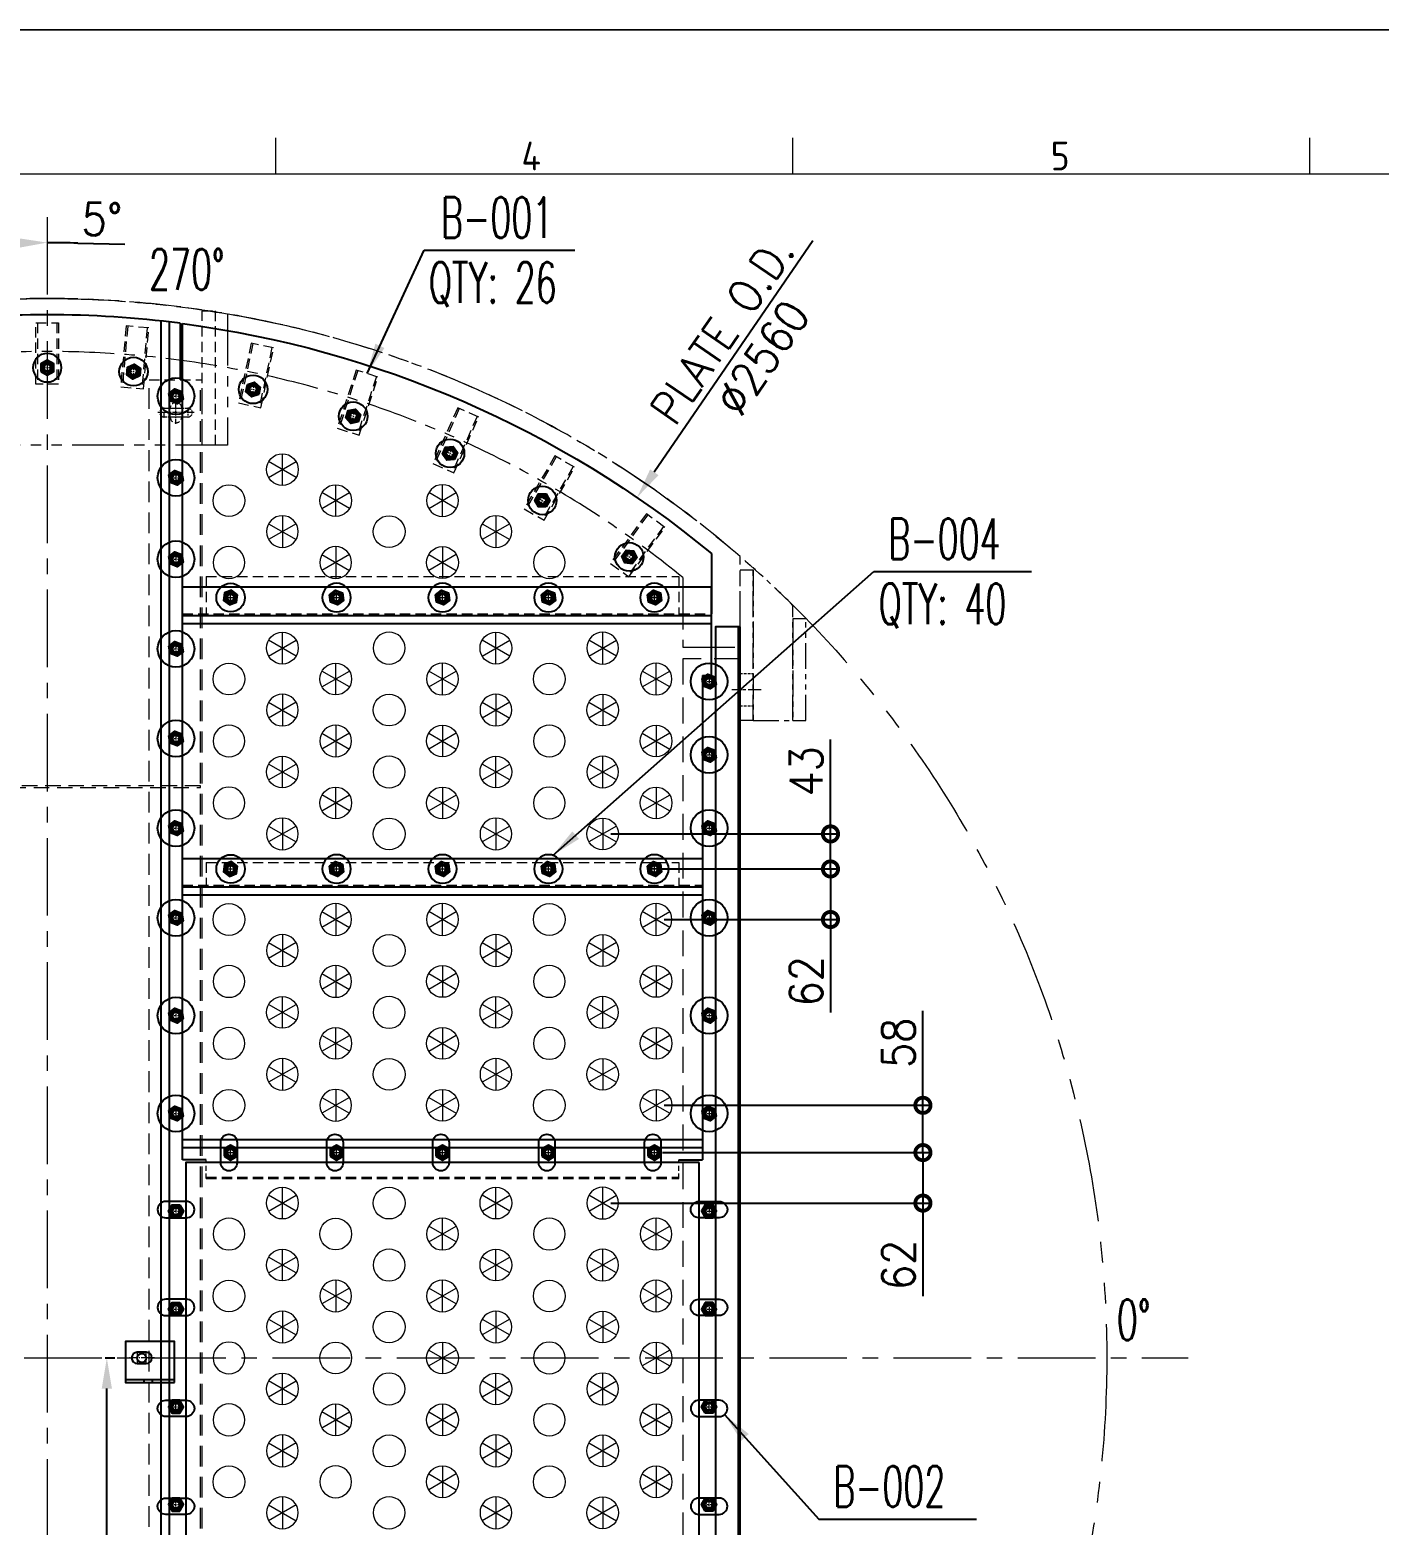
# Model space of a CAD drawing. Header units: inches. Extents: x -15980 to 45789, y -23276 to 2417.
# Drawn here: x 4047 to 5702, y -14754 to -12919 of the extents above; entities that cross this region are included whole.
import ezdxf
from ezdxf.enums import TextEntityAlignment as Align

# ---------------------------------------------------------------- set-up
doc = ezdxf.new("R2010")
doc.units = ezdxf.units.IN
doc.header["$MEASUREMENT"] = 0
for name, pattern in [('CENTER', [50.8, 31.75, -6.35, 6.35, -6.35]), ('CENTERX2', [101.6, 63.5, -12.7, 12.7, -12.7]), ('HIDDEN', [9.525, 6.35, -3.175]), ('HIDDENX2', [19.05, 12.7, -6.35]), ('PHANTOMX2', [127, 63.5, -12.7, 12.7, -12.7, 12.7, -12.7])]:
    doc.linetypes.add(name, pattern=pattern)
for name, color, linetype, lineweight in [('CADRE', 254, 'Continuous', 5), ('Center line', 181, 'CENTER', 5), ('CENTER LINES', 181, 'CENTERX2', 5), ('HATCH', 130, 'PHANTOMX2', 9), ('HIDDEN', 211, 'HIDDEN', 5), ('HIDDEN LINES', 211, 'HIDDENX2', 5), ('Plot Plan', 9, 'Continuous', 0), ('TEXT', 2, 'Continuous', 13)]:
    doc.layers.add(name, color=color, linetype=linetype, lineweight=lineweight)
doc.layers.add('dim', color=82, linetype='Continuous')
doc.styles.add('ISO Proportional', font='isocp.shx')
doc.styles.add('ROMANS', font='ROMANS.shx', dxfattribs={"width": 0.9, "bigfont": '@extfont2.shx'})
doc.dimstyles.new('1X25', dxfattribs={"dimscale": 25, "dimtxt": 1.6, "dimasz": 1.5, "dimexe": 0.4, "dimexo": 0.4, "dimgap": 0.4, "dimtad": 1, "dimdsep": 46, "dimtxsty": 'ROMANS', "dimcen": 0, "dimclrd": 256, "dimclre": 256, "dimclrt": 2, "dimadec": 0, "dimazin": 0, "dimtfac": 1, "dimtmove": 0, "dimatfit": 3, "dimfxl": 0.7, "dimlwd": -1, "dimlwe": -1, "dimarcsym": 1})

# ---------------------------------------------------------------- blocks, each defined once
blk = doc.blocks.new('A$C92300be3')
blk.add_lwpolyline([(520, 2257.5, -0.355757), (2080, 2257.5), (2080, 2172), (2150, 2172), (2150, 2283.6, 0.372217), (450, 2283.6), (450, 2172), (520, 2172), (520, 2257.5)], format="xyb")
blk = doc.blocks.new('A$C2abfb874')
at = {"ltscale": 0.5}
for p, q in [((1678.8, 633.2), (1678.8, 820.7)), ((1727.8, 633.2), (1727.8, 774.6)), ((1678.8, 633.2), (1727.8, 633.2))]:
    blk.add_line(p, q, dxfattribs=at)
for points in [[(1678.8, 633.2), (1662.8, 633.2), (1662.8, 818.2), (1678.8, 818.2)], [(1743.5, 758.2), (1727.8, 758.2), (1727.8, 633.2), (1743.5, 633.2)]]:
    blk.add_lwpolyline(points, close=True, dxfattribs=at)
blk.add_arc((812.8, -148.8), 1300, 45.2636, 48.2291, dxfattribs=at)
at = {"layer": 'Center line', "ltscale": 0.5}
blk.add_line((1688.8, 671.2), (1652.8, 671.2), dxfattribs=at)
at = {"layer": 'HIDDEN', "ltscale": 0.5}
for p, q in [((1662.8, 691.2), (1678.8, 691.2)), ((1662.8, 651.2), (1678.8, 651.2))]:
    blk.add_line(p, q, dxfattribs=at)
blk = doc.blocks.new('A$C141e7d13')
at = {"ltscale": 2}
for name, p in [('A$C92300be3', (0, 0)), ('A$C2abfb874', (487.2, 1448.8))]:
    blk.add_blockref(name, p, dxfattribs=at)
at = {"ltscale": 2, "xscale": -1}
blk.add_blockref('A$C2abfb874', (2112.8, 1448.8), dxfattribs=at)
blk = doc.blocks.new('A$C8f29f892')
at = {"ltscale": 0.1}
blk.add_lwpolyline([(36.7, 0), (7.7, 0, -1), (7.7, 11), (36.7, 11, -1)], format="xyb", close=True, dxfattribs=at)
at = {"layer": 'Center line', "ltscale": 0.2}
for p, q in [((0, 5.5), (44.3, 5.5)), ((7.7, 0), (7.7, 11)), ((36.7, 11), (36.7, 0))]:
    blk.add_line(p, q, dxfattribs=at)
blk = doc.blocks.new('A$C70352fb5')
at = {"layer": 'HIDDEN', "ltscale": 2}
blk.add_lwpolyline([(0, 165), (16, 165), (16, 0), (0, 0)], close=True, dxfattribs=at)
blk = doc.blocks.new('A$C492ec55c')
blk.add_lwpolyline([(1521, 18.9), (1521, 180), (1079, 180), (1079, 18.9, 0.085623)], format="xyb", close=True)
for name, p in [('A$C70352fb5', (1094, 15)), ('A$C8f29f892', (1119.8, 134.5))]:
    blk.add_blockref(name, p)
at = {"xscale": -1}
for name, p in [('A$C70352fb5', (1506, 15)), ('A$C8f29f892', (1480.2, 134.5))]:
    blk.add_blockref(name, p, dxfattribs=at)
blk = doc.blocks.new('A$C1138f5bf')
blk.add_blockref('A$C141e7d13', (0, 0))
at = {"xscale": -1, "rotation": 180}
blk.add_blockref('A$C492ec55c', (0, 2600), dxfattribs=at)
blk = doc.blocks.new('A$Cd132a1cb')
at = {"ltscale": 3}
blk.add_lwpolyline([(0, 2), (376, 2), (376, 0), (0, 0)], close=True, dxfattribs=at)
blk = doc.blocks.new('A$Cee575e1b')
blk.add_circle((7.5, 7.5), 5.5)
at = {"layer": 'Center line', "ltscale": 0.1}
for p, q in [((15, 7.5), (0, 7.5)), ((7.5, 15), (7.5, 0))]:
    blk.add_line(p, q, dxfattribs=at)
blk = doc.blocks.new('A$C2ccb66f0')
blk.add_circle((5.5, 5.5), 5.5)
blk = doc.blocks.new('A$C7d9c7b1b')
for p, q in [((1420, 7.7), (1420, 2552.3)), ((1430, 8.8), (1430, 2551.2)), ((1443, 2549.6), (1443, 2480))]:
    blk.add_line(p, q)
blk.add_circle((1396, 1280), 5.5)
blk.add_arc((1280, 1280), 1280, 82.6839, 97.3161)
at = {"layer": 'Center line', "ltscale": 0.2}
for p, q in [((1431, 2445.5), (1445, 2445.5)), ((1438, 2426.1), (1438, 2453.9)), ((1445, 2434.5), (1431, 2434.5))]:
    blk.add_line(p, q, dxfattribs=at)
at = {"layer": 'HIDDEN LINES', "ltscale": 2}
for p, q in [((1405, 6.1), (1405, 2480)), ((1468, 80), (1468, 2480)), ((1470, 80), (1470, 2480))]:
    blk.add_line(p, q, dxfattribs=at)
at = {"layer": 'HIDDEN LINES'}
blk.add_line((1405, 2480), (1470, 2480), dxfattribs=at)
at = {"layer": 'HIDDEN LINES', "ltscale": 0.5}
blk.add_lwpolyline([(1431, 2445.5, -1), (1445, 2445.5), (1445, 2434.5, -1), (1431, 2434.5)], format="xyb", close=True, dxfattribs=at)
blk.add_blockref('A$C2ccb66f0', (1274.5, 2489.5))
at = {"xscale": -1, "rotation": 355}
blk.add_blockref('A$C2ccb66f0', (1390.9, 2484.4), dxfattribs=at)
at = {"xscale": -1}
for p in [(1445.5, 2452.5), (1445.5, 2352.5), (1445.5, 2252.5), (1445.5, 2142.5), (1445.5, 2032.5), (1445.5, 1922.5), (1445.5, 1812.5), (1445.5, 1692.5), (1445.5, 1572.5), (1445.5, 1452.5), (1445.5, 1332.5)]:
    blk.add_blockref('A$Cee575e1b', p, dxfattribs=at)
at = {"rotation": 180}
for p in [(1445.5, 1227.5), (1445.5, 1107.5)]:
    blk.add_blockref('A$Cee575e1b', p, dxfattribs=at)
at = {"layer": 'HIDDEN', "xscale": -1, "rotation": 180}
blk.add_blockref('A$Cd132a1cb', (1092, 1982), dxfattribs=at)
blk = doc.blocks.new('A$C0b408d54')
blk.add_lwpolyline([(0, 480), (630, 480), (630, 0), (0, 0)], close=True)
blk = doc.blocks.new('A$C6a3627fe')
blk.add_circle((6.1, 6.1), 5.5)
at = {"layer": 'CENTER LINES'}
for p, q in [((0, 6.1), (12.1, 6.1)), ((6.1, 0), (6.1, 12.1))]:
    blk.add_line(p, q, dxfattribs=at)
blk = doc.blocks.new('A$C4fba82f2')
for p, q in [((638, 358), (0, 358)), ((638, 348.1), (0, 348.1)), ((638, 48), (0, 48)), ((638, 38.1), (0, 38.1)), ((29, 23), (0, 23)), ((609, 23), (638, 23))]:
    blk.add_line(p, q)
blk.add_lwpolyline([(638, 23), (638, 393), (0, 393), (0, 23)])
at = {"layer": 'HIDDEN LINES', "ltscale": 0.5}
for p, q in [((29, 0), (29, 23)), ((609, 0), (609, 23))]:
    blk.add_line(p, q, dxfattribs=at)
at = {"layer": 'HIDDEN LINES'}
for p, q in [((609, 2), (29, 2)), ((609, 0), (29, 0)), ((609, 0), (609, 3))]:
    blk.add_line(p, q, dxfattribs=at)
blk.add_blockref('A$C6a3627fe', (53, 374))
at = {"xscale": -1}
for p in [(195.1, 374), (325.1, 374), (455.1, 374), (585.1, 374), (65.1, 26), (195.1, 26), (325.1, 26), (455.1, 26), (585.1, 26)]:
    blk.add_blockref('A$C6a3627fe', p, dxfattribs=at)
blk = doc.blocks.new('A$C6dbf9a00')
for p, q in [((-11, 259.5), (-11, 368)), ((638, 333), (-11, 333)), ((638, 323.1), (-11, 323.1)), ((0, 259.5), (-11, 259.5))]:
    blk.add_line(p, q)
for points in [[(638, 2), (638, 368), (-11, 368)], [(0, 259.5), (0, 2)]]:
    blk.add_lwpolyline(points)
at = {"layer": 'HIDDEN LINES'}
for p, q in [((29, 30), (29, 0)), ((609, 30), (29, 30)), ((609, 30), (609, 0)), ((638, 2), (0, 2)), ((609, 0), (29, 0))]:
    blk.add_line(p, q, dxfattribs=at)
blk.add_blockref('A$C6a3627fe', (53, 348.9))
at = {"xscale": -1}
for p in [(195.1, 348.9), (325.1, 348.9), (455.1, 348.9), (585.1, 348.9), (65.1, 16), (195.1, 16), (325.1, 16), (455.1, 16), (585.1, 16)]:
    blk.add_blockref('A$C6a3627fe', p, dxfattribs=at)
blk = doc.blocks.new('A$C6bf44817')
for p, q in [((943.1, 172.1), (943.1, 528.3)), ((294.1, 246.1), (294.1, 172.1))]:
    blk.add_line(p, q)
blk.add_arc((1109.1, -740.9), 1280, 97.4515, 129.5476)
at = {"layer": 'HIDDEN LINES'}
for p, q in [((914.1, 218.1), (334.1, 218.1)), ((334.1, 218.1), (334.1, 170.1)), ((914.1, 218.1), (914.1, 170.1)), ((943.1, 172.1), (294.1, 172.1)), ((914.1, 170.1), (334.1, 170.1))]:
    blk.add_line(p, q, dxfattribs=at)
for p, rotation in [((852.3, 441), 12), ((730.2, 407.7), 18.00000000000001), ((612.2, 361.8), 24.00000000000002), ((499.6, 303.8), 30.00000000000003), ((393.8, 234.3), 36.00000000000001)]:
    blk.add_blockref('A$C2ccb66f0', p, dxfattribs=dict(rotation=rotation))
at = {"xscale": -1}
for p in [(370.2, 186), (500.2, 186), (630.2, 186), (760.2, 186), (890.2, 186)]:
    blk.add_blockref('A$C6a3627fe', p, dxfattribs=at)
blk = doc.blocks.new('A$C3f851d6e')
at = {"layer": 'CENTER LINES'}
for p, q in [((723.6, 640.5), (731.6, 640.5)), ((723.6, -999.5), (731.6, -999.5))]:
    blk.add_line(p, q, dxfattribs=at)
at = {"layer": 'HIDDEN', "ltscale": 5}
blk.add_line((728.6, -1037.5), (728.6, 678.5), dxfattribs=at)
blk.add_lwpolyline([(726.6, 678.5), (796.6, 678.5), (796.6, -1037.5), (726.6, -1037.5)], close=True, dxfattribs=at)
at = {"layer": 'HIDDEN LINES'}
for p, q in [((726.6, 647.5), (728.6, 647.5)), ((726.6, 633.5), (728.6, 633.5)), ((726.6, -992.5), (728.6, -992.5)), ((726.6, -1006.5), (728.6, -1006.5))]:
    blk.add_line(p, q, dxfattribs=at)
for p in [(757.1, 643), (757.1, 553), (757.1, 463), (757.1, 353), (757.1, 233), (757.1, 113), (757.1, -7), (757.1, -127)]:
    blk.add_blockref('A$Cee575e1b', p)
at = {"xscale": -1, "rotation": 180}
for p in [(757.1, -232), (757.1, -352), (757.1, -472), (757.1, -592), (757.1, -712), (757.1, -822), (757.1, -912), (757.1, -1002)]:
    blk.add_blockref('A$Cee575e1b', p, dxfattribs=at)
blk = doc.blocks.new('A$C91e3882d')
at = {"ltscale": 5}
blk.add_line((5, 0), (5, 1794), dxfattribs=at)
blk.add_lwpolyline([(3, 1794), (33, 1794), (33, 0), (3, 0)], close=True, dxfattribs=at)
at = {"layer": 'CENTER LINES'}
for p, q in [((0, 1717), (8, 1717)), ((0, 77), (8, 77))]:
    blk.add_line(p, q, dxfattribs=at)
at = {"layer": 'HIDDEN LINES'}
for p, q in [((3, 1724), (5, 1724)), ((3, 1710), (5, 1710)), ((3, 84), (5, 84)), ((3, 70), (5, 70))]:
    blk.add_line(p, q, dxfattribs=at)
blk = doc.blocks.new('A$Caf3e39af')
blk.add_blockref('A$C7d9c7b1b', (0, 0))
at = {"xscale": -1}
for name, p in [('A$C6bf44817', (2389.1, 2020.9)), ('A$C6dbf9a00', (2084, 1858)), ('A$C91e3882d', (2133, 383)), ('A$C3f851d6e', (2856.6, 1459.5)), ('A$C4fba82f2', (2084, 1500)), ('A$C0b408d54', (2080, 1040))]:
    blk.add_blockref(name, p, dxfattribs=at)
blk = doc.blocks.new('A$C11cce40c')
at = {"layer": 'TEXT'}
blk.add_circle((19.5, 19.5), 19.5, dxfattribs=at)
blk = doc.blocks.new('A$Ce7f1c790')
at = {"layer": 'TEXT'}
for p, q in [((19.5, 39), (19.5, 0)), ((2.6, 29.2), (36.4, 9.7)), ((36.4, 29.2), (2.6, 9.7))]:
    blk.add_line(p, q, dxfattribs=at)
blk.add_circle((19.5, 19.5), 19.5, dxfattribs=at)
blk = doc.blocks.new('A$C5fb7b078')
at = {"rotation": 180}
for name, p in [('A$Ce7f1c790', (1074.5, 1319)), ('A$C11cce40c', (1009, 1281)), ('A$Ce7f1c790', (1140, 1281)), ('A$Ce7f1c790', (1074.5, 1100)), ('A$Ce7f1c790', (1336.5, 1100)), ('A$C11cce40c', (1009, 1062)), ('A$Ce7f1c790', (1140, 1062)), ('A$C11cce40c', (1402, 1062)), ('A$Ce7f1c790', (1074.5, 948)), ('A$Ce7f1c790', (1336.5, 948)), ('A$Ce7f1c790', (1140, 910)), ('A$C11cce40c', (1009, 767)), ('A$C11cce40c', (1402, 767)), ('A$Ce7f1c790', (1074.5, 653)), ('A$Ce7f1c790', (1336.5, 653)), ('A$Ce7f1c790', (1140, 615)), ('A$C11cce40c', (1009, 539)), ('A$C11cce40c', (1402, 539)), ('A$Ce7f1c790', (1074.5, 419)), ('A$Ce7f1c790', (1336.5, 419)), ('A$Ce7f1c790', (1074.5, 343)), ('A$Ce7f1c790', (1336.5, 343)), ('A$C11cce40c', (1009, 305)), ('A$C11cce40c', (1402, 305)), ('A$Ce7f1c790', (1074.5, 191)), ('A$Ce7f1c790', (1336.5, 191)), ('A$Ce7f1c790', (1140, 153)), ('A$C11cce40c', (1009, 77)), ('A$C11cce40c', (1402, 77))]:
    blk.add_blockref(name, p, dxfattribs=at)
at = {"xscale": -1, "rotation": 180}
for name, p in [('A$Ce7f1c790', (1232, 1281)), ('A$C11cce40c', (1166.5, 1100)), ('A$Ce7f1c790', (1428.5, 1100)), ('A$Ce7f1c790', (1232, 1062)), ('A$Ce7f1c790', (1494, 1062)), ('A$C11cce40c', (1166.5, 948)), ('A$Ce7f1c790', (1428.5, 948)), ('A$Ce7f1c790', (1232, 767)), ('A$Ce7f1c790', (1494, 767)), ('A$C11cce40c', (1166.5, 653)), ('A$Ce7f1c790', (1428.5, 653)), ('A$Ce7f1c790', (1428.5, 419)), ('A$Ce7f1c790', (1232, 381)), ('A$Ce7f1c790', (1494, 381)), ('A$C11cce40c', (1166.5, 343)), ('A$Ce7f1c790', (1428.5, 343)), ('A$Ce7f1c790', (1232, 305)), ('A$Ce7f1c790', (1494, 305)), ('A$C11cce40c', (1166.5, 191)), ('A$Ce7f1c790', (1428.5, 191)), ('A$C11cce40c', (1101, 77)), ('A$C11cce40c', (1166.5, 39))]:
    blk.add_blockref(name, p, dxfattribs=at)
at = {"xscale": -1}
for name, p in [('A$Ce7f1c790', (1074.5, 1204)), ('A$Ce7f1c790', (1336.5, 1204)), ('A$C11cce40c', (1009, 1166)), ('A$Ce7f1c790', (1140, 1166)), ('A$C11cce40c', (1402, 1166)), ('A$Ce7f1c790', (1074.5, 985)), ('A$Ce7f1c790', (1336.5, 985)), ('A$C11cce40c', (1009, 947)), ('A$Ce7f1c790', (1140, 947)), ('A$C11cce40c', (1402, 947)), ('A$C11cce40c', (1009, 871)), ('A$C11cce40c', (1402, 871)), ('A$Ce7f1c790', (1074.5, 833)), ('A$Ce7f1c790', (1336.5, 833)), ('A$Ce7f1c790', (1140, 728)), ('A$Ce7f1c790', (1074.5, 690)), ('A$Ce7f1c790', (1336.5, 690)), ('A$C11cce40c', (1009, 652)), ('A$Ce7f1c790', (1140, 652)), ('A$C11cce40c', (1402, 652)), ('A$C11cce40c', (1009, 576)), ('A$C11cce40c', (1402, 576)), ('A$Ce7f1c790', (1074.5, 538)), ('A$Ce7f1c790', (1336.5, 538)), ('A$Ce7f1c790', (1140, 500)), ('A$C11cce40c', (1009, 342)), ('A$C11cce40c', (1402, 342)), ('A$Ce7f1c790', (1140, 266)), ('A$Ce7f1c790', (1074.5, 228)), ('A$Ce7f1c790', (1336.5, 228)), ('A$C11cce40c', (1009, 190)), ('A$C11cce40c', (1402, 190)), ('A$C11cce40c', (1009, 114)), ('A$C11cce40c', (1402, 114)), ('A$Ce7f1c790', (1074.5, 76)), ('A$Ce7f1c790', (1336.5, 76)), ('A$Ce7f1c790', (1074.5, 0)), ('A$Ce7f1c790', (1336.5, 0))]:
    blk.add_blockref(name, p, dxfattribs=at)
for name, p in [('A$C11cce40c', (1166.5, 1204)), ('A$Ce7f1c790', (1232, 1166)), ('A$C11cce40c', (1166.5, 985)), ('A$Ce7f1c790', (1428.5, 985)), ('A$Ce7f1c790', (1232, 947)), ('A$Ce7f1c790', (1494, 947)), ('A$Ce7f1c790', (1232, 871)), ('A$Ce7f1c790', (1494, 871)), ('A$C11cce40c', (1166.5, 833)), ('A$Ce7f1c790', (1428.5, 833)), ('A$C11cce40c', (1166.5, 690)), ('A$Ce7f1c790', (1428.5, 690)), ('A$Ce7f1c790', (1232, 652)), ('A$Ce7f1c790', (1494, 652)), ('A$Ce7f1c790', (1232, 576)), ('A$Ce7f1c790', (1494, 576)), ('A$C11cce40c', (1166.5, 538)), ('A$Ce7f1c790', (1428.5, 538)), ('A$Ce7f1c790', (1232, 500)), ('A$Ce7f1c790', (1494, 500)), ('A$C11cce40c', (1166.5, 380)), ('A$C11cce40c', (1101, 342)), ('A$C11cce40c', (1166.5, 228)), ('A$Ce7f1c790', (1428.5, 228)), ('A$C11cce40c', (1101, 190)), ('A$Ce7f1c790', (1232, 190)), ('A$Ce7f1c790', (1494, 190)), ('A$Ce7f1c790', (1232, 114)), ('A$Ce7f1c790', (1494, 114)), ('A$C11cce40c', (1166.5, 76)), ('A$Ce7f1c790', (1428.5, 76)), ('A$Ce7f1c790', (1232, 38)), ('A$Ce7f1c790', (1494, 38)), ('A$Ce7f1c790', (1428.5, 0))]:
    blk.add_blockref(name, p)
blk = doc.blocks.new('A$C25e64056')
blk.add_lwpolyline([(11.6, 0, -1), (11.6, 14), (22.6, 14, -1), (22.6, 0)], format="xyb", close=True)
at = {"layer": 'Center line', "ltscale": 0.2}
for p, q in [((1.5, 7), (32.6, 7)), ((11.6, 0), (11.6, 14)), ((22.6, 14), (22.6, 0))]:
    blk.add_line(p, q, dxfattribs=at)
blk = doc.blocks.new('A$Cea60fde7')
for p, q in [((60, 47), (0, 47)), ((23, 50), (23, 47)), ((33, 50), (33, 47))]:
    blk.add_line(p, q)
blk.add_lwpolyline([(60, 50), (60, 0), (0, 0), (0, 50)], close=True)
at = {"rotation": 180}
blk.add_blockref('A$C25e64056', (37.1, 27), dxfattribs=at)
blk = doc.blocks.new('A$C6a1ac27a')
at = {"color": 2, "transparency": 33554585}
blk.add_lwpolyline([(26.1, 21), (18.8, 26.6), (10.2, 23.2), (8.9, 14), (16.2, 8.4), (24.8, 11.8)], close=True, dxfattribs=at)
at = {"ltscale": 0.5, "transparency": 33554585}
blk.add_circle((17.5, 17.5), 17.5, dxfattribs=at)
at = {"color": 2, "transparency": 33554585}
for radius in [7.3, 4.19]:
    blk.add_circle((17.5, 17.5), radius, dxfattribs=at)
at = {"layer": 'HATCH', "transparency": 33554585}
blk.add_arc((17.5, 17.5), 5, 11.9506, 281.9506, dxfattribs=at)
blk = doc.blocks.new('A$C06B83E83')
at = {"color": 2, "transparency": 33554585}
blk.add_lwpolyline([(31.1, 19), (23.8, 13.4), (15.2, 16.8), (13.9, 26), (21.2, 31.6), (29.8, 28.2)], close=True, dxfattribs=at)
at = {"ltscale": 0.5, "transparency": 33554585}
blk.add_circle((22.5, 22.5), 22.5, dxfattribs=at)
at = {"color": 2, "transparency": 33554585}
for radius in [7.3, 4.19]:
    blk.add_circle((22.5, 22.5), radius, dxfattribs=at)
at = {"layer": 'HATCH', "transparency": 33554585}
blk.add_arc((22.5, 22.5), 5, 78.0497, 348.0497, dxfattribs=at)
blk = doc.blocks.new('A$C180E2B9A')
at = {"transparency": 33554585}
blk.add_lwpolyline([(10, 0, -1), (10, 20), (35, 20, -1), (35, 0), (10, 0)], format="xyb", dxfattribs=at)
at = {"color": 2, "transparency": 33554585}
blk.add_lwpolyline([(27.1, 4), (31.7, 12), (27.1, 20), (17.9, 20), (13.3, 12), (17.9, 4)], close=True, dxfattribs=at)
for radius in [7.3, 4.19]:
    blk.add_circle((22.5, 12), radius, dxfattribs=at)
at = {"layer": 'HATCH', "transparency": 33554585}
blk.add_arc((22.5, 12), 5, 290, 200, dxfattribs=at)
blk = doc.blocks.new('A$C9178737d')
at = {"color": 2, "transparency": 33554559}
blk.add_lwpolyline([(25.5, 15.4), (17.5, 10.8), (9.5, 15.4), (9.5, 24.6), (17.5, 29.2), (25.5, 24.6)], close=True, dxfattribs=at)
at = {"transparency": 33554559}
blk.add_circle((17.5, 20), 17.5, dxfattribs=at)
at = {"color": 2, "transparency": 33554559}
for radius in [7.3, 4.19]:
    blk.add_circle((17.5, 20), radius, dxfattribs=at)
at = {"layer": 'CENTER LINES', "linetype": 'CENTER', "ltscale": 0.2, "transparency": 33554559}
for p, q in [((9.4, 20), (25.6, 20)), ((17.5, 28.1), (17.5, 11.9))]:
    blk.add_line(p, q, dxfattribs=at)
at = {"layer": 'HATCH', "transparency": 33554559}
blk.add_arc((17.5, 20), 5, 70, 340, dxfattribs=at)
at = {"layer": 'HIDDEN', "linetype": 'HIDDEN', "ltscale": 2, "transparency": 33554559}
for p, q in [((31.5, 75), (3.5, 75)), ((3.5, 75), (3.5, 0)), ((5.5, 75), (5.5, 0)), ((29.5, 75), (29.5, 0)), ((31.5, 0), (31.5, 75)), ((3.5, 0), (31.5, 0))]:
    blk.add_line(p, q, dxfattribs=at)
at = {"layer": 'HIDDEN LINES', "linetype": 'HIDDEN', "ltscale": 0.5, "transparency": 33554559}
blk.add_circle((17.5, 20), 5.25, dxfattribs=at)
blk = doc.blocks.new('A$Cb9a4acbd')
at = {"xscale": -1, "rotation": 1.44700251780705e-09}
blk.add_blockref('A$C9178737d', (852, 2440.2), dxfattribs=at)
for p, rotation in [((921.2, 2437.1), 354.9999999996319), ((1065.8, 2417.7), 347.9999999998387), ((1187.1, 2387.1), 341.9999999998387), ((1304.6, 2344), 335.9999999998388), ((1416.8, 2288.8), 329.9999999998388), ((1522.7, 2222.2), 323.9999999998388)]:
    blk.add_blockref('A$C9178737d', p, dxfattribs=dict(rotation=rotation))
at = {"ltscale": 6}
for name, p, rotation in [('A$C06B83E83', (1015, 2447.7), 179.9996870075435), ('A$C06B83E83', (1015, 2347.7), 179.9996870075435), ('A$C06B83E83', (1015, 2247.7), 179.9996870075435), ('A$C06B83E83', (1015, 2137.7), 179.9996870075435), ('A$C06B83E83', (1669, 2097.7), 179.9996870075435), ('A$C06B83E83', (1015, 2027.7), 179.9996870075435), ('A$C06B83E83', (1669, 2007.7), 179.9996870075435), ('A$C06B83E83', (1015, 1917.7), 179.9996870075435), ('A$C06B83E83', (1669, 1917.7), 179.9996870075435), ('A$C06B83E83', (1015, 1807.7), 179.9996870075435), ('A$C06B83E83', (1669, 1807.7), 179.9996870075435), ('A$C06B83E83', (1015, 1687.7), 179.9996870075435), ('A$C06B83E83', (1669, 1687.7), 179.9996870075435), ('A$C06B83E83', (1015, 1567.7), 179.9996870075435), ('A$C06B83E83', (1669, 1567.7), 179.9996870075435), ('A$C180E2B9A', (1047.5, 1519.7), 270), ('A$C180E2B9A', (1177.5, 1519.7), 270), ('A$C180E2B9A', (1307.5, 1519.7), 270), ('A$C180E2B9A', (1437.5, 1519.7), 270), ('A$C180E2B9A', (1567.5, 1519.7), 270), ('A$C180E2B9A', (1669, 1437.2), 180), ('A$C180E2B9A', (1669, 1317.2), 180)]:
    blk.add_blockref(name, p, dxfattribs=dict(at, rotation=rotation))
for p in [(1042, 2160.7), (1042, 1827.7)]:
    blk.add_blockref('A$C6a1ac27a', p)
at = {"xscale": -1}
for p in [(1207, 2160.7), (1337, 2160.7), (1467, 2160.7), (1597, 2160.7), (1207, 1827.7), (1337, 1827.7), (1467, 1827.7), (1597, 1827.7)]:
    blk.add_blockref('A$C6a1ac27a', p, dxfattribs=at)
at = {"ltscale": 6, "xscale": -1, "rotation": 180}
for p in [(970, 1437.2), (970, 1317.2)]:
    blk.add_blockref('A$C180E2B9A', p, dxfattribs=at)
at = {"ltscale": 6}
for p in [(970, 1173.2), (970, 1053.2)]:
    blk.add_blockref('A$C180E2B9A', p, dxfattribs=at)
at = {"ltscale": 6, "xscale": -1}
for p in [(1669, 1173.2), (1669, 1053.2)]:
    blk.add_blockref('A$C180E2B9A', p, dxfattribs=at)
blk = doc.blocks.new('*D467')
at = {"layer": 'Defpoints', "color": 0, "transparency": 16777216}
for p in [(4129.1, -14548.6), (4141.2, -14548.6), (4166, -15248.6)]:
    blk.add_point(p, dxfattribs=at)
at = {"layer": 'dim', "transparency": 16777216}
for p, q in [((4139.1, -14548.6), (4151.2, -14548.6)), ((4141.2, -15211.1), (4141.2, -14586.1)), ((4156, -15248.6), (4131.2, -15248.6))]:
    blk.add_line(p, q, dxfattribs=at)
for points in [[(4135, -14586.1), (4147.5, -14586.1), (4141.2, -14548.6)], [(4135, -15211.1), (4147.5, -15211.1), (4141.2, -15248.6)]]:
    blk.add_solid(points, dxfattribs=at)
at = {"layer": 'dim', "color": 2, "transparency": 16777216, "insert": (4111.2, -14898.6), "char_height": 40, "attachment_point": 5, "rotation": 90, "style": 'ROMANS'}
blk.add_mtext('700', dxfattribs=at)
blk = doc.blocks.new('_DotSmall')
at = {"color": 0, "linetype": 'ByBlock', "const_width": 0.5}
blk.add_lwpolyline([(-0.0625, 0, 1), (0.0625, 0, 1)], format="xyb", close=True, dxfattribs=at)
blk = doc.blocks.new('*D474')
at = {"layer": 'Defpoints', "color": 0, "transparency": 16777216}
for p in [(4813.1, -14296.6), (4749.6, -14358.6), (5142.5, -14358.6)]:
    blk.add_point(p, dxfattribs=at)
at = {"layer": 'dim', "transparency": 16777216}
for p, q in [((4823.1, -14296.6), (5152.5, -14296.6)), ((5142.5, -14296.6), (5142.5, -14358.6)), ((4759.6, -14358.6), (5152.5, -14358.6)), ((5142.5, -14358.6), (5142.5, -14472.7))]:
    blk.add_line(p, q, dxfattribs=at)
at = {"layer": 'dim', "transparency": 16777216, "xscale": 37.5, "yscale": 37.5, "zscale": 37.5}
for p, rotation in [((5142.5, -14296.6), 90), ((5142.5, -14358.6), 270)]:
    blk.add_blockref('_DotSmall', p, dxfattribs=dict(at, rotation=rotation))
at = {"layer": 'dim', "color": 2, "transparency": 16777216, "insert": (5112.5, -14434.4), "char_height": 40, "attachment_point": 5, "rotation": 90, "style": 'ROMANS'}
blk.add_mtext('62', dxfattribs=at)
blk = doc.blocks.new('*D475')
at = {"layer": 'Defpoints', "color": 0, "transparency": 16777216}
for p in [(4815.1, -14238.6), (5142.5, -14238.6), (4813.1, -14296.6)]:
    blk.add_point(p, dxfattribs=at)
at = {"layer": 'dim', "transparency": 16777216}
for p, q in [((5142.5, -14238.6), (5142.5, -14122.8)), ((4825.1, -14238.6), (5152.5, -14238.6)), ((5142.5, -14296.6), (5142.5, -14238.6)), ((4823.1, -14296.6), (5152.5, -14296.6))]:
    blk.add_line(p, q, dxfattribs=at)
at = {"layer": 'dim', "transparency": 16777216, "xscale": 37.5, "yscale": 37.5, "zscale": 37.5}
for p, rotation in [((5142.5, -14238.6), 90), ((5142.5, -14296.6), 270)]:
    blk.add_blockref('_DotSmall', p, dxfattribs=dict(at, rotation=rotation))
at = {"layer": 'dim', "color": 2, "transparency": 16777216, "insert": (5112.5, -14161.9), "char_height": 40, "attachment_point": 5, "rotation": 90, "style": 'ROMANS'}
blk.add_mtext('58', dxfattribs=at)
blk = doc.blocks.new('*D476')
at = {"layer": 'Defpoints', "color": 0, "transparency": 16777216}
for p in [(4813.1, -13948.6), (4815.1, -14010.6), (5029.1, -14010.6)]:
    blk.add_point(p, dxfattribs=at)
at = {"layer": 'dim', "transparency": 16777216}
for p, q in [((4823.1, -13948.6), (5039.1, -13948.6)), ((5029.1, -13948.6), (5029.1, -14010.6)), ((4825.1, -14010.6), (5039.1, -14010.6)), ((5029.1, -14010.6), (5029.1, -14124.7))]:
    blk.add_line(p, q, dxfattribs=at)
at = {"layer": 'dim', "transparency": 16777216, "xscale": 37.5, "yscale": 37.5, "zscale": 37.5}
for p, rotation in [((5029.1, -13948.6), 90), ((5029.1, -14010.6), 270)]:
    blk.add_blockref('_DotSmall', p, dxfattribs=dict(at, rotation=rotation))
at = {"layer": 'dim', "color": 2, "transparency": 16777216, "insert": (4999.1, -14086.4), "char_height": 40, "attachment_point": 5, "rotation": 90, "style": 'ROMANS'}
blk.add_mtext('62', dxfattribs=at)
blk = doc.blocks.new('*D477')
at = {"layer": 'Defpoints', "color": 0, "transparency": 16777216}
for p in [(4749.6, -13905.6), (5029.1, -13905.6), (4813.1, -13948.6)]:
    blk.add_point(p, dxfattribs=at)
at = {"layer": 'dim', "transparency": 16777216}
for p, q in [((5029.1, -13905.6), (5029.1, -13789.8)), ((4759.6, -13905.6), (5039.1, -13905.6)), ((5029.1, -13948.6), (5029.1, -13905.6)), ((4823.1, -13948.6), (5039.1, -13948.6))]:
    blk.add_line(p, q, dxfattribs=at)
at = {"layer": 'dim', "transparency": 16777216, "xscale": 37.5, "yscale": 37.5, "zscale": 37.5}
for p, rotation in [((5029.1, -13905.6), 90), ((5029.1, -13948.6), 270)]:
    blk.add_blockref('_DotSmall', p, dxfattribs=dict(at, rotation=rotation))
at = {"layer": 'dim', "color": 2, "transparency": 16777216, "insert": (4999.1, -13828.9), "char_height": 40, "attachment_point": 5, "rotation": 90, "style": 'ROMANS'}
blk.add_mtext('43', dxfattribs=at)
blk = doc.blocks.new('*D483')
at = {"layer": 'Defpoints', "color": 0, "transparency": 16777216}
for p in [(4068.1, -13148.6), (3988.5, -13182.4), (3961.5, -13330.2), (3962.9, -13346.3), (4068.1, -16039.1)]:
    blk.add_point(p, dxfattribs=at)
at = {"layer": 'dim', "transparency": 16777216}
for p, q in [((3960.6, -13320.2), (3947.9, -13175.3)), ((4105.6, -13180.6), (4163.3, -13182.1))]:
    blk.add_line(p, q, dxfattribs=at)
for start, end in [(91.57, 93.43), (88.43, 90)]:
    blk.add_arc((4068.1, -14548.6), 1368.5, start, end, dxfattribs=at)
for points in [[(3986.7, -13188.7), (3985.7, -13176.3), (3948.8, -13185.3)], [(4030.5, -13174.3), (4030.7, -13186.8), (4068.1, -13180)]]:
    blk.add_solid(points, dxfattribs=at)
at = {"layer": 'dim', "color": 2, "transparency": 16777216, "insert": (4135.2, -13151.4), "char_height": 40, "attachment_point": 5, "rotation": 358.43, "style": 'ROMANS'}
blk.add_mtext('5°', dxfattribs=at)
blk = doc.blocks.new('*D486')
at = {"layer": 'Defpoints', "color": 0, "transparency": 16777216}
for p in [(4791.7, -13492.8), (3344.4, -15604.4)]:
    blk.add_point(p, dxfattribs=at)
at = {"layer": 'dim', "transparency": 16777216}
blk.add_line((5007.4, -13178), (4812.9, -13461.8), dxfattribs=at)
blk.add_solid([(4807.8, -13458.3), (4818.1, -13465.4), (4791.7, -13492.8)], dxfattribs=at)
at = {"layer": 'dim', "color": 2, "transparency": 16777216, "char_height": 40, "attachment_point": 5, "rotation": 55.5742, "style": 'ROMANS'}
for s, insert in [('PLATE O.D.', (4896.1, -13287.4)), ('∅2560', (4945.6, -13321.3))]:
    blk.add_mtext(s, dxfattribs=dict(at, insert=insert))
blk = doc.blocks.new('*D563')
at = {"layer": 'Defpoints', "color": 0, "transparency": 16777216}
for p in [(3147.8, -13630.4), (4988.3, -15466.8)]:
    blk.add_point(p, dxfattribs=at)
at = {"layer": 'dim', "transparency": 16777216}
blk.add_line((2888.8, -13371.9), (3121.3, -13603.9), dxfattribs=at)
blk.add_solid([(3125.7, -13599.4), (3116.9, -13608.3), (3147.8, -13630.4)], dxfattribs=at)
at = {"layer": 'dim', "color": 2, "transparency": 16777216, "char_height": 40, "attachment_point": 5, "rotation": 315.0632, "style": 'ROMANS'}
for s, insert in [('SHELL I.D.', (3013, -13453.4)), ('∅2600', (2970.6, -13495.9))]:
    blk.add_mtext(s, dxfattribs=dict(at, insert=insert))
blk = doc.blocks.new('A$Ceb6babff')
at = {"layer": 'CADRE', "color": 2}
for p, q in [((2079.2, 7291.7), (2079.2, 7247.5)), ((2713.4, 7291.7), (2713.4, 7247.5)), ((3347.5, 7291.7), (3347.5, 7247.5))]:
    blk.add_line(p, q, dxfattribs=at)
at = {"layer": 'CADRE', "color": 8}
blk.add_lwpolyline([(0, 0), (10500, 0), (10500, 7424.2), (0, 7424.2)], close=True, dxfattribs=at)
at = {"layer": 'CADRE', "color": 4}
blk.add_lwpolyline([(176.8, 7247.5), (10323.2, 7247.5), (10323.2, 176.8), (176.8, 176.8)], close=True, dxfattribs=at)
at = {"layer": 'Plot Plan', "linetype": 'ByBlock'}
blk.add_lwpolyline([(10500, 0), (0, 0), (0, 7424.2), (10500, 7424.2)], close=True, dxfattribs=at)
at = {"layer": 'CADRE', "color": 2, "style": 'ISO Proportional'}
for s, p in [('4', (2392.8, 7269.6)), ('5', (3041.8, 7269.6))]:
    blk.add_text(s, height=35.4, dxfattribs=at).set_placement(p, align=Align.MIDDLE)

msp = doc.modelspace()

# ---------------------------------------------------------------- linework, layer by layer
at = {"layer": 'Center line', "ltscale": 3}
for p, q in [((4068.078, -13148.582), (4068.078, -15948.582)), ((2668.078, -14548.582), (5468.078, -14548.582))]:
    msp.add_line(p, q, dxfattribs=at)
at = {"layer": 'HATCH', "ltscale": 2}
msp.add_circle((4068.078, -14548.582), 1300, dxfattribs=at)

# ---------------------------------------------------------------- block references
for name, p in [('A$Ceb6babff', (2269.117, -20343.245)), ('A$Caf3e39af', (2788.078, -15828.582)), ('A$Cb9a4acbd', (3233.578, -15793.741)), ('A$C5fb7b078', (3301.578, -14758.082))]:
    msp.add_blockref(name, p)
at = {"xscale": -1, "rotation": 180}
msp.add_blockref('A$Cea60fde7', (4164.078, -14528.582), dxfattribs=at)
at = {"layer": 'HATCH', "ltscale": 2}
msp.add_blockref('A$C1138f5bf', (2768.078, -15848.582), dxfattribs=at)

# ---------------------------------------------------------------- texts
at = {"layer": 'TEXT', "ltscale": 0.5, "style": 'ROMANS', "width": 0.6}
for s, p in [('B-001', (4551.304, -13174.277)), ('270%%D', (4192.992, -13237.889)), ('QTY: 26', (4536.318, -13254.003)), ('B-004', (5100.111, -13568.554)), ('QTY: 40', (5088.085, -13648.279)), ('0%%D', (5380.441, -14526.883)), ('B-002', (5032.431, -14731.236))]:
    msp.add_text(s, height=50, dxfattribs=at).set_placement(p)

# ---------------------------------------------------------------- dimensions: what is measured, and where the dimension line sits
at = {"layer": 'dim'}
dim = msp.add_angular_dim_2l(base=(3988.504, -13182.36), line1=((3961.479, -13330.152), (3962.888, -13346.26)), line2=((4068.078, -13148.582), (4068.078, -16039.134)), dimstyle='1X25', dxfattribs=at)
dim.commit()
dim.dimension.update_dxf_attribs({"geometry": '*D483', "text_midpoint": (4135.242, -13151.36)})
dim = msp.add_diameter_dim_2p(p1=(3344.445, -15604.403), p2=(4791.71, -13492.762), text='PLATE O.D.\\X<>', dimstyle='1X25', override={"dimtofl": 0}, dxfattribs=at)
dim.commit()
dim.dimension.update_dxf_attribs({"geometry": '*D486', "text_midpoint": (4920.857, -13304.33), "dimtype": 163})
dim = msp.add_diameter_dim_2p(p1=(4988.329, -15466.807), p2=(3147.826, -13630.357), text='SHELL I.D.\\X<>', dimstyle='1X25', override={"dimtofl": 0}, dxfattribs=at)
dim.commit()
dim.dimension.update_dxf_attribs({"geometry": '*D563', "text_midpoint": (2991.788, -13474.663)})
for base, p1, p2, picture, middle in [((5029.084, -13905.582), (4813.078, -13948.582), (4749.578, -13905.582), '*D477', (5029.084, -13828.94)), ((5029.084, -14010.582), (4813.078, -13948.582), (4815.078, -14010.582), '*D476', (5029.084, -14086.368)), ((5142.546, -14238.582), (4813.078, -14296.582), (4815.078, -14238.582), '*D475', (5142.546, -14161.94)), ((5142.546, -14358.582), (4813.078, -14296.582), (4749.578, -14358.582), '*D474', (5142.546, -14434.368))]:
    dim = msp.add_linear_dim(base=base, p1=p1, p2=p2, angle=90, dimstyle='1X25', override={"dimblk1": 'DotSmall', "dimblk2": 'DotSmall', "dimsah": 1}, dxfattribs=at)
    dim.commit()
    dim.dimension.update_dxf_attribs({"geometry": picture, "text_midpoint": middle, "dimtype": 160})
dim = msp.add_linear_dim(base=(4141.202, -14548.582), p1=(4166.033, -15248.582), p2=(4129.15, -14548.582), angle=90, dimstyle='1X25', dxfattribs=at)
dim.commit()
dim.dimension.update_dxf_attribs({"geometry": '*D467', "text_midpoint": (4111.202, -14898.582)})

# ---------------------------------------------------------------- leaders
for points in [[(4460.529, -13340.741), (4530.536, -13189.452), (4715.545, -13189.452)], [(4688.379, -13931.905), (5082.303, -13583.728), (5275.823, -13583.728)], [(4899.122, -14618.143), (5014.623, -14746.41), (5208.142, -14746.41)]]:
    msp.add_leader(points, dimstyle='1X25', dxfattribs=at)

doc.saveas('drawing.dxf')
